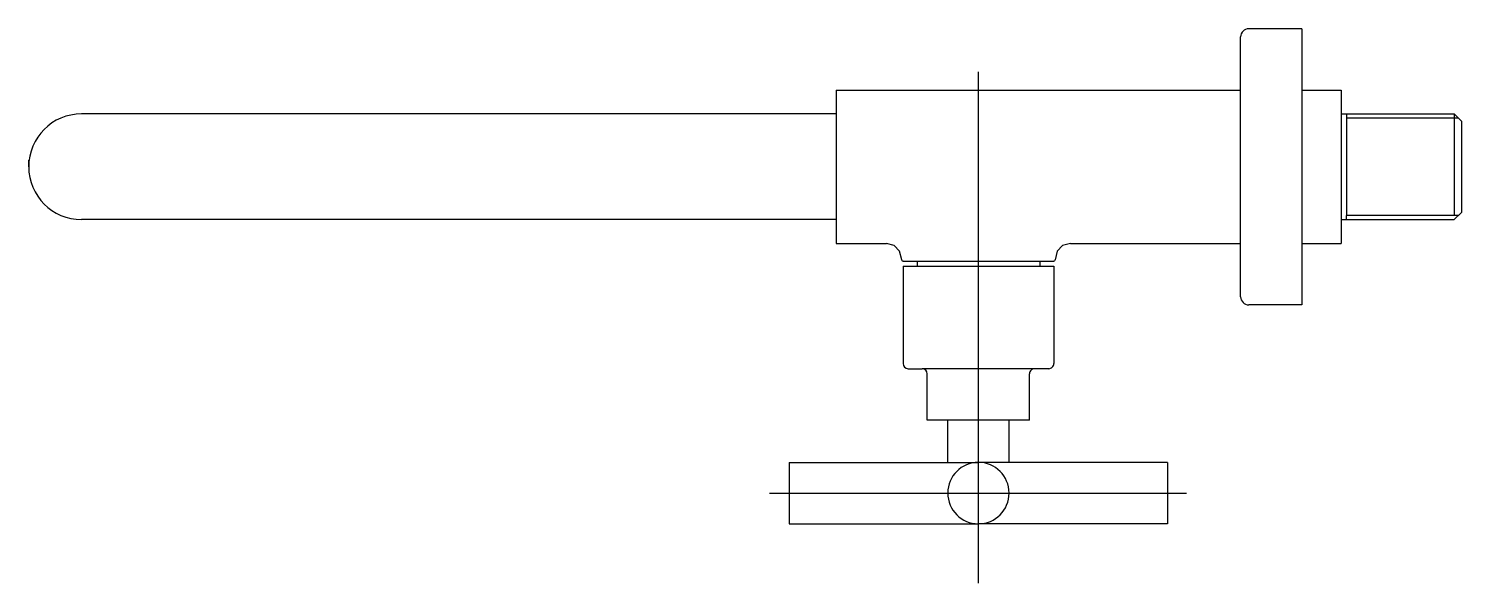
# Model space of a CAD drawing. Extents: x -0.88 to -0.6, y 320.99 to 321.099.
import ezdxf

# ---------------------------------------------------------------- set-up
doc = ezdxf.new("R2010")
doc.units = 0
doc.header["$LTSCALE"] = 0.112
doc.header["$MEASUREMENT"] = 0
doc.linetypes.add('AXES', pattern=[0.54, 0.3, -0.08, 0.08, -0.08])
doc.linetypes.add('CONTINU', pattern=[0])
doc.layers.get('0').update_dxf_attribs({"linetype": 'CONTINUOUS'})

msp = doc.modelspace()

# ---------------------------------------------------------------- linework, layer by layer
at = {"linetype": 'AXES'}
for points in [[(-0.69435, 320.99006), (-0.69435, 321.09792)], [(-0.73521, 321.00771), (-0.65365, 321.00771)]]:
    msp.add_lwpolyline(points, dxfattribs=at)
at = {"linetype": 'CONTINU'}
for points in [[(-0.64144, 321.0985, 0.414208), (-0.64304, 321.0969)], [(-0.86985, 321.08183, 1), (-0.86985, 321.06118)], [(-0.7091, 321.05306, -0.414491), (-0.70935, 321.05331)], [(-0.67936, 321.05331, -0.414491), (-0.67961, 321.05306)], [(-0.64304, 321.0461, 0.414212), (-0.64144, 321.0445)], [(-0.7091, 321.03302, 0.414207), (-0.7081, 321.03202)], [(-0.70435, 321.03102, 0.414213), (-0.70535, 321.03202)], [(-0.68335, 321.03202, 0.414214), (-0.68435, 321.03102)], [(-0.6806, 321.03202, 0.414214), (-0.6796, 321.03302)], [(-0.69435, 321.01371, 1), (-0.69435, 321.00171)], [(-0.69435, 321.00171, 1), (-0.69435, 321.01371)]]:
    msp.add_lwpolyline(points, format="xyb", dxfattribs=at)
for points in [[(-0.63104, 321.0985), (-0.64144, 321.0985)], [(-0.63104, 321.0985), (-0.63104, 321.0445)], [(-0.64304, 321.0461), (-0.64304, 321.0969)], [(-0.72221, 321.0865), (-0.64304, 321.0865)], [(-0.72221, 321.0865), (-0.72221, 321.0565)], [(-0.63104, 321.0865), (-0.62335, 321.0865)], [(-0.62335, 321.0865), (-0.62335, 321.0565)], [(-0.72221, 321.08183), (-0.86985, 321.08183)], [(-0.62335, 321.08183), (-0.60123, 321.08183)], [(-0.62235, 321.08183), (-0.62235, 321.06198)], [(-0.60123, 321.08183), (-0.59985, 321.08045)], [(-0.60123, 321.08183), (-0.60123, 321.06198)], [(-0.60043, 321.08103), (-0.62235, 321.08103)], [(-0.59985, 321.08045), (-0.59985, 321.0788)], [(-0.59985, 321.0788), (-0.59985, 321.06255)], [(-0.88018, 321.07277), (-0.88018, 321.07149)], [(-0.62235, 321.06118), (-0.62235, 321.06198)], [(-0.60043, 321.06198), (-0.62235, 321.06198)], [(-0.60123, 321.06118), (-0.59985, 321.06255)], [(-0.72221, 321.06118), (-0.86985, 321.06118)], [(-0.62335, 321.06118), (-0.60123, 321.06118)], [(-0.72221, 321.0565), (-0.71235, 321.0565)], [(-0.70935, 321.05331), (-0.70976, 321.05502), (-0.71084, 321.05609), (-0.71235, 321.0565)], [(-0.67636, 321.0565), (-0.67787, 321.05609), (-0.67895, 321.05502), (-0.67936, 321.05331)], [(-0.67636, 321.0565), (-0.64304, 321.0565)], [(-0.63104, 321.0565), (-0.62335, 321.0565)], [(-0.7091, 321.05306), (-0.67961, 321.05306)], [(-0.70635, 321.05306), (-0.70635, 321.05206)], [(-0.68235, 321.05306), (-0.68235, 321.05206)], [(-0.7091, 321.05206), (-0.6796, 321.05206)], [(-0.7091, 321.05206), (-0.7091, 321.03302)], [(-0.6796, 321.05206), (-0.6796, 321.03302)], [(-0.63104, 321.0445), (-0.64144, 321.0445)], [(-0.7081, 321.03202), (-0.70535, 321.03202)], [(-0.6806, 321.03202), (-0.70535, 321.03202)], [(-0.70435, 321.02196), (-0.70435, 321.03102)], [(-0.68435, 321.02196), (-0.68435, 321.03102)], [(-0.68435, 321.02196), (-0.70435, 321.02196)], [(-0.70035, 321.01371), (-0.70035, 321.02196)], [(-0.68835, 321.01371), (-0.68835, 321.02196)], [(-0.73135, 321.01371), (-0.69435, 321.01371)], [(-0.73135, 321.01371), (-0.73135, 321.00171)], [(-0.65735, 321.01371), (-0.69435, 321.01371)], [(-0.65735, 321.01371), (-0.65735, 321.00171)], [(-0.73135, 321.00171), (-0.69435, 321.00171)], [(-0.65735, 321.00171), (-0.69435, 321.00171)]]:
    msp.add_lwpolyline(points, dxfattribs=at)

doc.saveas('drawing.dxf')
